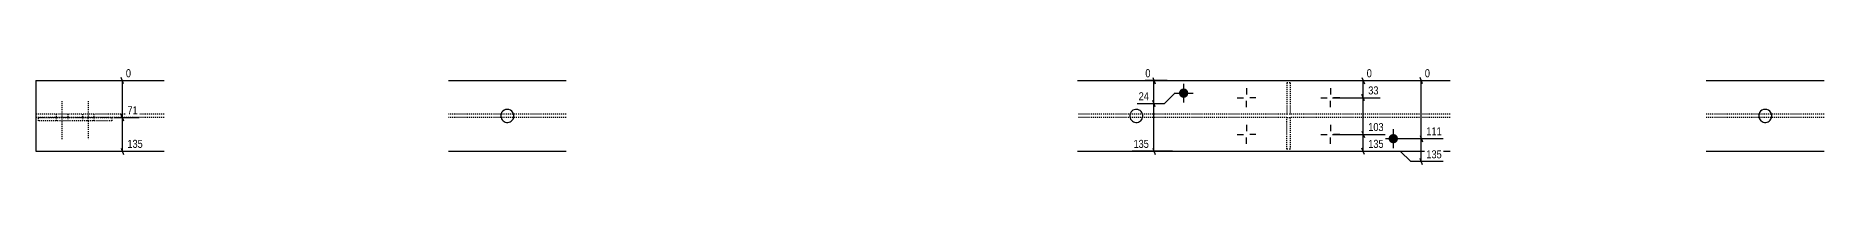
# Model space of a CAD drawing. Header units: millimetres. Extents: x 34 to 26273, y 6 to 1726.
# Drawn here: x 9418 to 12830, y 10 to 196 of the extents above; entities that cross this region are included whole.
import ezdxf

# ---------------------------------------------------------------- set-up
doc = ezdxf.new("R2010")
doc.units = ezdxf.units.MM
doc.linetypes.add('DXK_LINE_DOT2', pattern=[3.9198, 1.9599, -1.9599])
doc.layers.add('MÅLSÆTNING', color=7, linetype='Continuous')
doc.layers.add('STÅL', color=7, linetype='Continuous')
doc.styles.add('Arial Narrow', font='ARIALN.TTF', dxfattribs={"height": 0.2})

msp = doc.modelspace()

# ---------------------------------------------------------------- hatches: boundary and pattern name
at = {"layer": 'STÅL', "linetype": 'Continuous'}
for points in [[(11617.2, 146.6, -1), (11599.2, 146.6, -1)], [(12017.2, 59.6, -1), (11999.2, 59.6, -1)]]:
    msp.add_hatch(color=96, dxfattribs=at).paths.add_polyline_path(points)

# ---------------------------------------------------------------- linework, layer by layer
at = {"layer": 'MÅLSÆTNING', "color": 7, "linetype": 'Continuous'}
for p, q in [((9585.8, 164.6), (9581, 176.6)), ((11549.2, 176.6), (11554, 164.6)), ((11948.3, 176.6), (11953.1, 164.6)), ((12064, 164.6), (12059.2, 176.6)), ((9580.5, 170.6), (9599.9, 170.6)), ((11576.7, 170.6), (11535.1, 170.6)), ((11551.6, 126.6), (11551.6, 170.6)), ((11571.6, 126.6), (11591.6, 146.6)), ((11571.6, 126.6), (11591.6, 146.6)), ((11591.6, 146.6), (11604.2, 146.6)), ((11591.6, 146.6), (11604.2, 146.6)), ((11603.2, 170.6), (12078.1, 170.6)), ((11892.2, 137.8), (11982.9, 137.8)), ((11892.2, 137.8), (11982.9, 137.8)), ((11892.9, 170.6), (11967.3, 170.6)), ((11953.1, 131.8), (11948.3, 143.8)), ((11953.1, 131.8), (11948.3, 143.8)), ((11950.7, 137.8), (11950.7, 170.6)), ((11950.7, 67.8), (11950.7, 137.8)), ((12061.6, 59.6), (12061.6, 170.6)), ((9585.8, 93.8), (9581, 105.8)), ((11519.5, 126.6), (11571.6, 126.6)), ((11519.5, 126.6), (11571.6, 126.6)), ((11554, 120.6), (11549.2, 132.6)), ((11554, 120.6), (11549.2, 132.6)), ((11551.6, 35.6), (11551.6, 126.6)), ((9567.2, 99.8), (9615.5, 99.8)), ((9583.4, 35.6), (9583.4, 99.8)), ((11948.3, 73.8), (11953.1, 61.8)), ((11948.3, 73.8), (11953.1, 61.8)), ((9573.6, 35.6), (9625.2, 35.6)), ((9581, 41.6), (9585.8, 29.6)), ((11586.7, 35.6), (11509.7, 35.6)), ((11549.2, 41.6), (11554, 29.6)), ((11892.2, 67.8), (11992.6, 67.8)), ((11892.2, 67.8), (11992.6, 67.8)), ((11909, 35.6), (11992.6, 35.6)), ((11953.1, 29.6), (11948.3, 41.6)), ((11950.7, 35.6), (11950.7, 67.8)), ((12012.2, 59.6), (12103.5, 59.6)), ((12012.2, 59.6), (12103.5, 59.6)), ((12041.6, 15.6), (12021.6, 35.6)), ((12021.6, 35.6), (12032.2, 35.6)), ((12059.2, 65.6), (12064, 53.6)), ((12059.2, 65.6), (12064, 53.6)), ((12061.6, 15.6), (12061.6, 59.6)), ((12103.5, 15.6), (12041.6, 15.6)), ((12064, 9.6), (12059.2, 21.6))]:
    msp.add_line(p, q, dxfattribs=at)
at = {"layer": 'STÅL', "color": 2, "linetype": 'Continuous'}
for p, q in [((9418.2, 170.6), (9418.2, 35.6)), ((9418.2, 170.6), (9663.2, 170.6)), ((10205.4, 170.6), (10430.4, 170.6)), ((11405.4, 170.6), (12116.8, 170.6)), ((12605.4, 170.6), (12830.4, 170.6)), ((9418.2, 35.6), (9663.2, 35.6)), ((10205.4, 35.6), (10430.4, 35.6)), ((11405.4, 35.6), (12116.8, 35.6)), ((12605.4, 35.6), (12830.4, 35.6))]:
    msp.add_line(p, q, dxfattribs=at)
at = {"layer": 'STÅL', "color": 96, "linetype": 'Continuous'}
for p, q in [((11590.2, 146.6), (11626.2, 146.6)), ((11608.2, 164.6), (11608.2, 128.6)), ((11710.2, 137.8), (11722.2, 137.8)), ((11728.2, 155.8), (11728.2, 143.8)), ((11746.2, 137.8), (11734.2, 137.8)), ((11870.2, 137.8), (11882.2, 137.8)), ((11888.2, 155.8), (11888.2, 143.8)), ((11906.2, 137.8), (11894.2, 137.8)), ((11728.2, 119.8), (11728.2, 131.8)), ((11888.2, 119.8), (11888.2, 131.8)), ((11728.2, 85.8), (11728.2, 73.8)), ((11888.2, 85.8), (11888.2, 73.8)), ((12008.2, 77.6), (12008.2, 41.6)), ((11710.2, 67.8), (11722.2, 67.8)), ((11728.2, 49.8), (11728.2, 61.8)), ((11746.2, 67.8), (11734.2, 67.8)), ((11870.2, 67.8), (11882.2, 67.8)), ((11888.2, 49.8), (11888.2, 61.8)), ((11906.2, 67.8), (11894.2, 67.8)), ((11990.2, 59.6), (12026.2, 59.6))]:
    msp.add_line(p, q, dxfattribs=at)
at = {"layer": 'STÅL', "color": 7, "linetype": 'DXK_LINE_DOT2'}
for p, q in [((11811.2, 166.4), (11805.2, 166.4)), ((11805.2, 166.4), (11805.2, 106.4)), ((11811.2, 166.4), (11811.2, 106.4)), ((9663.2, 106.4), (9418.2, 106.4)), ((10430.4, 106.4), (10205.4, 106.4)), ((11805.2, 106.4), (11405.4, 106.4)), ((11811.2, 106.4), (11805.2, 106.4)), ((12116.8, 106.4), (11811.2, 106.4)), ((12830.4, 106.4), (12605.4, 106.4)), ((9663.2, 99.8), (9418.2, 99.8)), ((9423.2, 93.8), (9423.2, 99.8)), ((9423.2, 99.8), (9563.2, 99.8)), ((9563.2, 93.8), (9423.2, 93.8)), ((9518.2, 93.8), (9518.2, 99.8)), ((9563.2, 99.8), (9563.2, 93.8)), ((10430.4, 99.8), (10205.4, 99.8)), ((11805.2, 99.8), (11405.4, 99.8)), ((11805.2, 39.8), (11805.2, 99.8)), ((11805.2, 99.8), (11811.2, 99.8)), ((11811.2, 99.8), (11811.2, 39.8)), ((12116.8, 99.8), (11811.2, 99.8)), ((12830.4, 99.8), (12605.4, 99.8)), ((11811.2, 39.8), (11805.2, 39.8))]:
    msp.add_line(p, q, dxfattribs=at)
at = {"layer": 'STÅL', "color": 96, "linetype": 'DXK_LINE_DOT2'}
for p, q in [((9457.2, 106.4), (9457.2, 99.8)), ((9468.2, 131.4), (9468.2, 58.4)), ((9479.2, 106.4), (9479.2, 99.8)), ((9507.2, 106.4), (9507.2, 99.8)), ((9518.2, 131.4), (9518.2, 99.8)), ((9529.2, 106.4), (9529.2, 99.8)), ((9457.2, 99.8), (9457.2, 93.8)), ((9479.2, 99.8), (9479.2, 93.8)), ((9507.2, 99.8), (9507.2, 93.8)), ((9518.2, 93.8), (9518.2, 58.4)), ((9529.2, 99.8), (9529.2, 93.8))]:
    msp.add_line(p, q, dxfattribs=at)
at = {"layer": 'STÅL', "color": 2, "linetype": 'Continuous'}
for centre, start, end in [((10317.9, 103.1), 150.3737, 330.3737), ((10317.9, 103.1), 330.3737, 150.3737), ((11517.9, 103.1), 120.3737, 300.3737), ((11517.9, 103.1), 300.3737, 120.3737), ((12717.9, 103.1), 150.3737, 330.3737), ((12717.9, 103.1), 330.3737, 150.3737)]:
    msp.add_arc(centre, 12.5, start, end, dxfattribs=at)

# ---------------------------------------------------------------- next in the draw order: wipeouts: each hides what was drawn before it
at = {"color": 0, "linetype": 'Continuous'}
for points in [[(11548, 173.8), (11548, 196.2), (11531.9, 196.2), (11531.9, 173.8)], [(11970.5, 173.8), (11970.5, 196.2), (11954.3, 196.2), (11954.3, 173.8)], [(12081.3, 173.8), (12081.3, 196.2), (12065.2, 196.2), (12065.2, 173.8)], [(11545.1, 129.8), (11545.1, 152.2), (11519.2, 152.2), (11519.2, 129.8)], [(9615.8, 103), (9615.8, 125.4), (9589.9, 125.4), (9589.9, 103)], [(11992.9, 71), (11992.9, 93.4), (11957.2, 93.4), (11957.2, 71)], [(12103.7, 62.8), (12103.7, 85.2), (12068.1, 85.2), (12068.1, 62.8)], [(9625.5, 38.8), (9625.5, 61.2), (9589.9, 61.2), (9589.9, 38.8)], [(11545.1, 38.8), (11545.1, 61.2), (11509.4, 61.2), (11509.4, 38.8)], [(12103.7, 18.8), (12103.7, 41.2), (12068.1, 41.2), (12068.1, 18.8)]]:
    msp.add_wipeout(points, dxfattribs=at).dxf.layer = 'MÅLSÆTNING'

# ---------------------------------------------------------------- next in the draw order: linework, layer by layer
at = {"layer": 'MÅLSÆTNING', "color": 7, "linetype": 'Continuous'}
for p, q in [((9583.4, 99.8), (9583.4, 170.6)), ((9581, 105.8), (9585.8, 93.8)), ((9567.2, 99.8), (9615.5, 99.8))]:
    msp.add_line(p, q, dxfattribs=at)

# ---------------------------------------------------------------- next in the draw order: texts
at = {"layer": 'MÅLSÆTNING', "color": 3, "linetype": 'Continuous', "style": 'Arial Narrow'}
for s, height, p in [('0', 15.3, (11535.1, 177)), ('0', 15.3, (11957.5, 177)), ('0', 15.3, (12068.4, 177)), ('24', 15.27, (11522.4, 133)), ('71', 15.27, (9593.1, 106.2)), ('111', 15.27, (12071.3, 66)), ('135', 15.27, (9593.1, 42)), ('135', 15.27, (11512.6, 42)), ('135', 15.27, (12071.3, 22))]:
    msp.add_text(s, height=height, dxfattribs=at).set_placement(p)

# ---------------------------------------------------------------- next in the draw order: wipeouts: each hides what was drawn before it
at = {"color": 0, "linetype": 'Continuous'}
msp.add_wipeout([(11992.9, 38.8), (11992.9, 61.2), (11957.2, 61.2), (11957.2, 38.8)], dxfattribs=at).dxf.layer = 'MÅLSÆTNING'

# ---------------------------------------------------------------- next in the draw order: texts
at = {"layer": 'MÅLSÆTNING', "color": 3, "linetype": 'Continuous', "style": 'Arial Narrow'}
for s, p in [('103', (11960.4, 74.2)), ('135', (11960.4, 42))]:
    msp.add_text(s, height=15.27, dxfattribs=at).set_placement(p)

# ---------------------------------------------------------------- next in the draw order: wipeouts: each hides what was drawn before it
at = {"color": 0, "linetype": 'Continuous'}
for points in [[(9603.1, 173.8), (9603.1, 196.2), (9587, 196.2), (9587, 173.8)], [(11983.1, 141), (11983.1, 163.4), (11957.2, 163.4), (11957.2, 141)]]:
    msp.add_wipeout(points, dxfattribs=at).dxf.layer = 'MÅLSÆTNING'

# ---------------------------------------------------------------- next in the draw order: texts
at = {"layer": 'MÅLSÆTNING', "color": 3, "linetype": 'Continuous', "style": 'Arial Narrow'}
for s, height, p in [('0', 15.3, (9590.2, 177)), ('33', 15.27, (11960.4, 144.2))]:
    msp.add_text(s, height=height, dxfattribs=at).set_placement(p)

doc.saveas('drawing.dxf')
